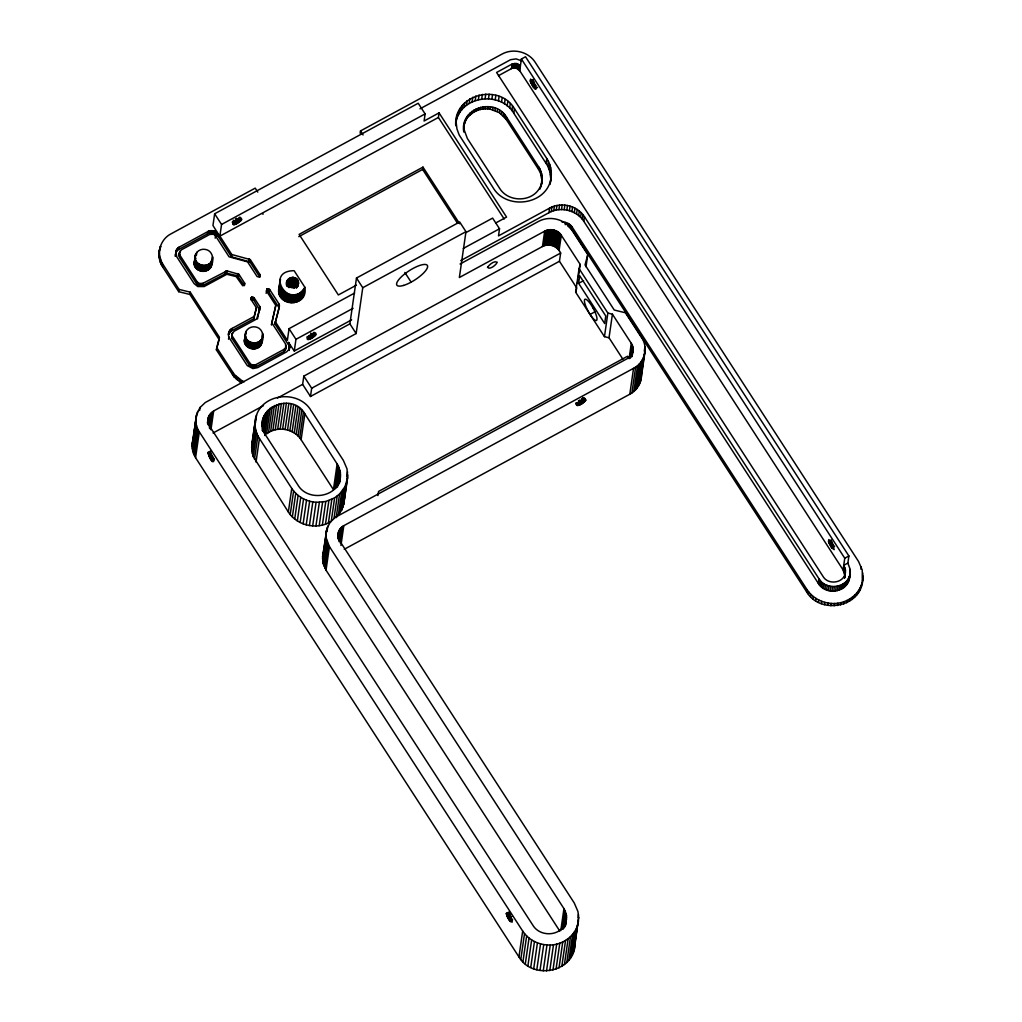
<?xml version="1.0" encoding="UTF-8"?>
<svg xmlns="http://www.w3.org/2000/svg" width="1022" height="1022" viewBox="0 0 1022 1022"><rect width="100%" height="100%" fill="white"/><g stroke="black" fill="none" stroke-linecap="round" stroke-linejoin="round"><path stroke-width="1.5" d="M159.445 250.927L159.56 255.615L161.68 262.373L179.042 289.405L190.245 292.164L219.462 337.286L216.741 347.608L234.319 374.512L241.933 380.733L241.614 383.033L233.987 376.799L216.409 349.894L219.142 339.572L189.913 294.451L178.709 291.692L162.549 266.755C155.523 256.062 159.419 239.723 170.968 233.872L255.206 188.125L257.8 192.123M176.282 250.301L175.401 256.305L176.282 250.301L178.761 247.375L208.552 231.189L214.16 230.921L218.619 234.204L218.286 236.491L231.445 256.816L249.956 261.875L259.844 277.141L260.176 274.854L250.288 259.588L231.777 254.516L219.871 236.133L221.557 224.457L214.646 213.79L418.215 103.248L425.126 113.902L424.104 121.005L439.064 112.88L506.567 217.086L495.683 223M460.079 264.008L538.415 221.48C549.453 215.335 564.783 218.951 571.617 229.656L587.765 254.593L585.044 264.915L614.26 310.036L625.464 312.796L641.624 337.733C648.689 347.812 644.486 362.951 633.538 368.329L343.801 525.678C338.32 528.361 336.225 535.937 339.751 540.97L574.275 903.026L577.941 911.496L578.669 917.526L574.939 943.421C575.463 972.126 532.564 980.647 518.946 956.937L195.572 457.715L192.698 451.187L192.136 444.187L196.799 413.718L200.082 407.471L205.294 402.515L349.882 323.859L356.486 278.035L459.683 221.991L465.968 231.675L459.363 277.511L544.688 231.164C550.206 228.098 557.884 229.899 561.295 235.252L580.177 264.404L578.363 276.988M289.737 346.675L288.626 342.281L289.303 349.728L289.737 346.675L288.804 349.562L286.671 351.811L257.621 367.639L252.894 368.572L247.286 365.62L229.554 338.32C227.267 335.05 228.634 330.132 232.186 328.381L254.146 316.462L256.42 307.826L251.016 299.484L251.706 297.147L254.12 297.798L259.907 306.741L257.531 318.864M559.686 930.889L326.031 570.174L323.169 563.633L322.594 556.645L326.925 528.463L330.208 522.216L335.433 517.26L627.265 358.633C632.733 355.95 634.841 348.374 631.302 343.341L612.421 314.188L607.86 313.064L579.065 268.62L580.177 264.404M641.407 374.818C641.663 382.841 636.834 390.506 629.808 394.224L344.261 549.287M211.247 260.878C215.693 274.688 190.22 274.19 194.653 260.61M212.576 257.518C212.678 268.709 193.72 267.33 195.113 256.356C195.572 251.629 200.695 248.499 205.192 249.394C212.921 250.403 214.326 260.099 211.273 266.065M261.9 340.147C263.152 354.404 238.267 348.987 245.663 336.583M339.585 494.009L334.628 497.842L331.23 521.45C317.382 530.15 297.185 525.883 288.357 512.009L253.252 456.553L251.821 450.625L251.782 444.57L255.692 417.985C261.147 393.087 298.501 389.293 311.02 410.474L343.366 460.398L347.02 468.868L347.595 477.913L343.686 504.498L341.629 510.195L336.187 517.605L339.585 494.009L345.027 486.6L347.595 477.913M251.616 447.598L255.692 417.985M262.807 335.075C262.91 346.254 243.951 344.887 245.344 333.913C245.804 329.173 250.927 326.044 255.423 326.938C262.743 327.883 264.596 336.902 261.76 342.766M340.39 477.07L340.364 472.471L338.346 465.815L304.837 413.833C291.589 389.893 249.483 410.716 265.618 435.129L297.951 485.054C307.877 502.083 338.371 497.535 340.39 477.07L339.508 483.163M347.761 474.898L343.686 504.498M455.761 125.757C453.091 94.446 499.247 82.565 514.436 108.639L546.783 158.563C551.944 166.139 552.161 175.822 549.989 184.471M464.116 125.131L463.809 132.017C459.325 108.025 494.878 97.064 506.554 117.147L540.063 169.115L542.094 175.784L541.392 184.944L542.107 180.383M541.788 182.67L542.235 178.084M550.526 181.367L551.356 173.638M565.818 923.862L566.482 915.508L563.952 908.635L329.429 546.578L326.107 537.725L326.337 530.725M574.275 949.425L578.669 917.526M844.772 576.919L844.568 578.107L845.424 569.918L843.738 565.319L847.864 563.084L848.899 555.981L525.525 56.759L521.399 59.008L519.713 70.697L843.086 569.906L844.836 575.705M460.781 260.584L548.929 212.717C560.516 206.278 576.625 210.059 583.792 221.301L818.315 583.358C825.942 596.631 849.959 591.866 849.678 575.782M849.576 577.481L850.227 569.51L847.864 563.084M862.964 575.999L862.466 581.314L862.223 569.969L858.557 561.5L535.196 62.291C528.361 51.573 513.031 47.97 501.994 54.102L360.472 130.957L360.14 133.243M304.875 287.284C290.12 311.953 263.51 270.958 294.119 270.689L304.875 287.284C308.746 309.117 272.555 306.37 279.504 286.224M287.182 281.395C285.508 288.472 297.721 290.491 298.488 283.298C298.82 274.19 284.065 276.579 286.582 285.521M159.036 255.564L159.368 253.264M159.458 250.901L160.377 246.353M159.228 257.902L159.56 255.615M159.688 260.214L160.007 257.927M160.39 262.475L160.722 260.188M161.348 264.672L161.68 262.373M162.549 266.755L162.881 264.468M175.362 254.785L176.64 249.624M176.308 251.91L177.061 248.985M176.742 251.271L177.573 248.384M177.24 250.684L178.135 247.848M177.802 250.135L178.761 247.375M178.428 249.662L179.438 246.954M179.31 252.843L179.91 255.219L197.182 281.868L199.162 283.49L202.995 283.298L226.961 270.868L238.905 274.318L244.692 283.26L244.36 285.547L237.449 275.825L226.629 273.155L202.663 285.598L198.83 285.79L196.85 284.167L179.578 257.506L179.31 252.843L181.328 249.866L209.702 234.447L213.534 234.255L215.514 235.878L229.069 256.803L247.58 261.875L257.084 276.528L259.486 277.192L260.176 274.854M179.08 256.369L179.412 254.069M179.987 252.919L180.319 250.633M179.578 257.506L179.91 255.219M178.709 291.692L179.042 289.405M194.206 263.191L195.253 255.5M189.913 294.451L190.245 292.164M194.257 264.072L195.509 254.657M195.854 253.839L194.998 259.805L195.956 258.31M194.41 264.941L195.279 258.988M194.678 265.797L195.534 259.844M196.39 255.334L196.824 252.357M195.023 266.614L195.892 260.661M195.483 267.406L196.339 261.44M196.02 268.134L196.876 262.181M196.633 268.812L197.489 262.858M197.323 269.438L198.179 263.472M198.076 269.974L198.945 264.021M197.182 281.868L196.85 284.167L197.744 282.557L197.706 285.112L198.038 282.826M198.894 270.447L199.75 264.481M199.763 270.83L200.619 264.864M200.657 271.124L201.513 265.158M198.83 285.79L199.162 283.49M201.59 271.328L202.445 265.362M200.44 283.809L200.12 286.096L201.436 286.032L201.768 283.746M179.118 249.24L207.492 233.834L207.824 231.547M202.535 271.43L203.391 265.477M207.492 233.834L208.552 231.189M203.48 271.456L204.336 265.49M208.22 233.489L209.306 230.921M204.426 271.367L205.281 265.413M208.973 233.208L210.098 230.729M202.663 285.598L202.995 283.298M209.766 233.016L210.57 232.901L210.902 230.602M205.345 271.2L206.201 265.235M210.57 232.901L211.401 232.85L211.72 230.563M206.24 270.932L207.096 264.979M214.646 213.79L212.959 225.479L217.622 232.965L217.29 235.264L218.286 236.491M211.401 232.85L212.218 232.901L212.55 230.602M207.096 270.575L207.964 264.621M217.29 235.264L213.036 233.016L213.355 230.716M207.913 270.14L208.769 264.174M208.667 269.616L209.523 263.663M213.828 233.208L214.16 230.921M209.344 269.029L210.213 263.063M214.607 233.489L214.939 231.189M209.957 268.364L210.813 262.411M210.481 267.649L211.35 261.683M215.348 233.834L215.68 231.534M210.928 266.87L212.525 256.65M215.182 238.177L215.514 235.878M216.038 234.242L216.37 231.956M216.69 234.728L217.022 232.428M217.814 235.852L218.146 233.565M192.059 446.525L196.799 413.718M192.251 448.862L196.198 415.98M197.22 414.574L197.655 411.521M192.698 451.187L196.428 425.293L195.981 422.98M193.414 453.449L197.144 427.554L196.428 425.293M199.635 410.512L200.082 407.471M194.372 455.633L198.102 429.738L197.144 427.554M195.572 457.715L199.303 431.833L198.102 429.738M225.249 273.321L225.581 271.034M226.629 273.155L226.961 270.868M216.409 349.894L216.741 347.608M207.389 423.019L208.795 416.069L213.662 410.933L356.154 333.542L362.759 287.719L356.486 278.035M231.445 256.816L231.777 254.516M207.888 422.367L208.795 416.069M207.99 424.475L209.344 415.034M208.424 425.063L210.008 414.051M208.973 425.727L210.788 413.131M209.395 428.039L211.656 412.3M210.123 428.87L212.627 411.572M210.941 429.802L213.662 410.933M228.749 332.431L228.417 334.731L231.176 331.09L253.814 318.749L256.42 307.826M228.698 334.015L229.017 331.728M229.043 333.338L229.375 331.039M237.449 275.825L237.781 273.538M228.532 339.227L228.851 336.928M229.477 332.699L229.809 330.4M229.988 332.099L230.308 329.812M230.55 331.562L230.883 329.276M238.573 276.604L238.905 274.318M231.176 331.09L231.509 328.79M231.853 330.668L232.186 328.381M288.293 344.567L274.944 323.948L279.172 307.929L279.287 304.364L269.591 289.392L267.189 288.741L266.499 291.078L275.799 305.437L271.775 322.735L285.534 343.967L285.802 348.63L283.784 351.606L255.398 367.026L251.578 367.205L249.598 365.595L232.326 338.934L232.058 334.271L234.076 331.281L256.663 319.017L260.125 308.018M231.828 337.784L232.364 333.083L231.726 336.57M232.326 338.934L232.058 334.271M248.831 261.095L249.164 258.809M232.569 374.831L232.888 372.545M249.956 261.875L250.288 259.588M233.987 376.799L234.319 374.512M235.622 378.625L235.954 376.326M237.449 380.273L237.781 377.987M244.437 340.748L245.74 332.201M244.488 341.616L246.085 331.396M244.654 342.498L245.51 336.532M251.386 297.338L251.054 299.638L253.788 300.085L259.792 310.305M239.455 381.755L239.787 379.469M244.91 343.341L245.765 337.388M251.208 299.523L251.54 297.236M251.374 299.433L251.706 297.147M245.267 344.171L246.123 338.205M245.714 344.951L246.57 338.997M252.715 299.318L253.047 297.032M246.251 345.679L247.107 339.726M246.864 346.369L247.72 340.403M253.788 300.085L254.12 297.798M247.554 346.982L248.41 341.029M248.308 347.518L249.176 341.565M249.125 347.991L249.981 342.038M253.814 318.749L254.146 316.462M249.994 348.374L250.85 342.421M250.888 348.668L251.744 342.715M251.821 348.872L252.677 342.919M249.598 365.595L249.917 363.295L232.658 336.647M252.766 348.987L253.622 343.022M250.454 366.54L250.773 364.254L249.917 363.295M253.712 349L254.567 343.047M259.575 309.04L259.907 306.741M251.578 367.205L251.91 364.918L250.773 364.254M254.657 348.924L255.513 342.958M252.856 367.524L253.188 365.237L255.73 364.726L284.116 349.32L285.815 347.518L286.032 345.104M255.577 348.745L256.433 342.792M256.471 348.476L257.327 342.523M254.184 367.46L254.504 365.173L253.571 367.537L253.188 365.237L251.91 364.918M257.327 348.119L258.196 342.166M258.144 347.684L259 341.731M255.398 367.026L255.73 364.726M266.167 293.365L266.87 288.932M266.538 291.232L267.023 288.83M258.898 347.161L259.754 341.207M266.691 291.117L267.189 288.741M259.575 346.573L260.444 340.607M260.188 345.909L261.044 339.956M279.172 307.929L268.198 290.912L268.518 288.626M260.725 345.193L261.581 339.24M262.169 336.302L262.59 333.325M261.159 344.427L262.015 338.461M261.504 343.609L262.756 334.194M269.259 291.679L269.591 289.392M253.379 437.109L254.069 432.395M254.516 429.24L254.976 426.097M255.423 422.955L256.56 415.085M251.821 450.625L255.027 423.989M252.357 453.627L255.756 430.019L255.219 427.017M271.775 322.735L271.456 325.034L275.799 305.437M253.252 456.553L256.65 432.958L255.756 430.019M278.623 290.018L280.258 279.21M254.478 459.389L257.876 435.794L256.65 432.958M278.636 291.321L280.501 279.351M278.789 292.611L279.977 284.372M274.944 323.948L279.504 305.629M279.095 293.889L280.296 285.649M279.555 295.141L280.743 286.888M256.024 462.097L259.422 438.489L257.876 435.794M280.156 296.329L281.344 288.076M262.13 424.117L262.782 419.544M278.955 306.651L279.287 304.364M262.117 426.481L263.433 417.334M280.884 297.453L282.072 289.2M262.156 430.441L264.34 415.213M281.74 298.501L282.928 290.261M262.871 431.476L265.503 413.195M282.711 299.472L283.899 291.219M263.817 432.638L266.883 411.317M283.784 300.327L284.972 292.075M264.749 435.474L268.479 409.579M286.773 285.815L287.565 280.309M284.959 301.081L286.147 292.829M287.208 286.211L288.204 279.338M270.281 408.034L266.55 433.916C276.975 425.65 293.966 428.448 301.107 439.728L333.44 489.653L337.171 463.758M287.859 286.76L289.047 278.508M286.198 301.707L287.386 293.455M290.069 277.882L288.689 287.514L291.679 286.939L294.591 287.897L295.984 278.278M268.518 432.562L272.248 406.667M287.514 302.218L288.702 293.966M289.839 287.105L291.219 277.473M288.868 302.589L290.056 294.336M291.066 286.939L292.445 277.307M270.638 431.412L274.369 405.517M291.679 286.939L293.071 277.32M292.305 287.016L293.684 277.396M290.248 302.819L291.436 294.566M283.784 351.606L284.116 349.32M272.887 430.479L276.63 404.584M293.493 287.348L294.885 277.716M284.793 350.84L285.125 348.54M291.653 302.908L292.841 294.668M285.483 349.805L286.134 346.33M354.583 293.071L289.047 328.662L287.374 340.339L275.263 321.662M293.059 302.857L294.247 294.617M275.25 429.777L278.98 403.882M295.741 287.284L296.929 279.032M294.451 302.678L295.639 294.425M296.495 288.217L297.683 279.964M288.689 345.257L289.009 342.958M297.351 287.041L298.22 281.012M288.996 345.96L289.328 343.673L294.272 351.006L351.645 319.848M289.226 346.701L289.558 344.401M298.054 285.151L298.488 282.149M289.379 347.454L289.699 345.155M295.805 302.346L296.993 294.106M298.054 286.301L298.488 283.298M277.665 429.317L281.395 403.435M289.111 350.457L289.763 345.921M297.108 301.886L298.296 293.646M298.347 301.298L299.535 293.046M280.143 429.112L283.873 403.217M299.497 300.583L300.685 292.343M300.57 299.765L301.758 291.513M282.621 429.151L286.352 403.268M301.528 298.833L302.716 290.58M294.272 351.006L295.958 339.317L289.047 328.662M302.371 297.811L303.572 289.558M303.1 296.699L304.288 288.46M285.1 429.444L288.83 403.549M287.527 429.981L291.257 404.086M289.878 430.747L293.621 404.865M292.139 431.757L295.882 405.862M294.285 432.97L298.015 407.088M559.456 261.274L310.484 396.485L302.627 384.374L303.828 376.122L542.478 246.519C549.018 242.814 557.718 246.276 560.656 253.034L559.456 261.274L576.778 288.012L575.667 292.215L604.462 336.66L609.023 337.784L622.871 359.169M296.265 434.401L299.995 408.506M298.079 436.011L301.809 410.129M288.357 512.009L291.755 488.414L259.422 438.489M299.702 437.799L303.432 411.904M290.21 514.551L293.608 490.956L291.755 488.414M301.107 439.728L304.837 413.833M292.343 516.902L295.741 493.294L293.608 490.956M310.484 396.485L311.672 388.232L303.828 376.122M294.719 519.023L298.117 495.415L295.741 493.294M297.338 520.901L300.736 497.292L298.117 495.415M300.149 522.498L303.547 498.902L300.736 497.292M303.125 523.826L306.523 500.218L303.547 498.902M306.23 524.835L309.628 501.24L306.523 500.218M309.423 525.551L312.821 501.943L309.628 501.24M312.668 525.921L316.079 502.326L325.788 501.508L334.628 497.842M315.939 525.972L319.349 502.377M319.196 525.704L322.594 502.109M322.377 525.104L325.788 501.508M325.481 524.184L328.88 500.588M322.518 558.983L326.925 528.463M322.709 561.321L326.107 537.725M327.104 530.993L327.781 526.266M328.432 522.957L331.843 499.362M323.169 563.633L326.567 540.038M323.872 565.894L327.27 542.299M335.05 488.657L338.346 465.815M324.83 568.091L328.241 544.483M336.417 487.762L339.278 467.961M337.541 486.945L339.956 470.197M326.031 570.174L329.429 546.578M338.614 484.658L340.364 472.471M334.053 518.077L337.222 496.053M339.419 482.384L340.518 474.77M338.295 515.331L341.693 491.735M340.109 512.852L343.52 489.257M337.848 536.486L338.499 531.913M341.629 510.195L345.027 486.6M337.835 538.428L338.934 530.814M346.892 476.584L347.569 471.857M338.154 538.913L339.483 529.779M342.83 507.397L346.228 483.802M338.601 539.45L340.147 528.796M338.934 541.583L340.914 527.876M339.815 540.753L341.782 527.045M340.339 543.065L342.753 526.317M340.939 545.467L343.801 525.678M457.613 223.409L422.635 169.422L422.967 167.123L299.114 234.383L338.359 294.962L356.448 285.138M377.948 495.593L378.536 491.467L627.521 356.269L629.092 358.696L631.302 343.341M504.178 219.002L438.4 117.466L439.064 112.88M456.898 116.457L455.71 124.147C458.469 96.145 500.192 89.923 513.785 113.225L547.728 165.96L549.925 171.952L550.692 178.224M457.128 118.015L457.792 113.442M458.38 115.116L459.031 110.529M459.951 112.356L460.615 107.77M461.855 109.776L462.506 105.189M464.039 107.412L464.703 102.826M466.492 105.279L467.156 100.693M463.669 129.717L463.988 127.418M464.18 125.157L465.163 120.647M464.831 122.947L466.07 118.526M465.738 120.813L467.22 116.508M469.187 103.414L469.852 98.84M466.888 118.795L468.6 114.63M468.28 116.917L469.877 115.192L470.209 112.893M472.1 101.842L472.752 97.256M469.877 115.192L471.666 113.634L471.998 111.347M471.666 113.634L473.646 112.267L473.978 109.98M475.179 100.565L475.843 95.979M473.646 112.267L475.767 111.117L476.099 108.83M478.398 99.607L479.05 95.033M475.767 111.117L478.015 110.184L478.347 107.898M481.707 98.993L482.371 94.407M478.015 110.184L480.366 109.495L480.698 107.195M480.366 109.495L482.793 109.035L483.125 106.748M485.092 98.7L485.757 94.113M482.793 109.035L485.258 108.83L485.591 106.531M488.49 98.751L489.155 94.177M485.258 108.83L487.75 108.869L488.082 106.569M541.903 180.383L540.664 173.561L538.556 169.358L506.222 119.433L499.4 112.688L490.215 109.15L490.547 106.863M491.876 99.147L492.54 94.573M492.642 109.686L492.974 107.399M495.197 99.888L495.862 95.302M495.006 110.465L495.338 108.166M498.429 100.948L499.094 96.362M497.267 111.462L497.599 109.175M499.4 112.688L499.732 110.402M501.521 102.315L502.185 97.729M501.393 114.119L501.725 111.82M504.446 103.989L505.111 99.402M503.207 115.729L503.527 113.442M498.506 75.654L511.409 68.653L512.073 64.067L516.94 63.581L520.377 66.111M504.817 117.504L505.149 115.218M507.168 105.943L507.819 101.357M511.409 68.653L512.559 68.167L513.21 63.594M506.222 119.433L506.554 117.147M512.559 68.167L513.785 67.925L514.436 63.338M513.785 67.925L515.05 67.925L515.701 63.338M509.646 108.14L510.297 103.567M519.713 70.697L516.289 68.167L516.94 63.581M517.451 68.64L518.116 64.067M511.856 110.58L512.52 106.007M518.486 69.33L519.15 64.744M519.355 70.199L520.019 65.612M513.785 113.225L514.436 108.639M466.134 232.492L492.617 218.108L499.528 228.775L498.506 235.878L549.593 208.13C561.18 201.692 577.277 205.486 584.456 216.728L818.967 578.771C826.287 591.329 848.745 587.969 850.24 572.895M538.556 169.358L538.888 167.071M539.731 171.415L540.063 169.115M540.664 173.561L540.996 171.274M541.341 175.797L541.673 173.51M539.833 189.274L541.724 182.657M541.762 178.071L542.094 175.784M540.74 187.154L541.072 184.854M546.118 163.15L546.783 158.563M547.728 165.96L548.38 161.374M548.993 168.898L549.657 164.325M549.925 171.952L550.59 167.378M550.488 175.069L551.152 170.495M542.478 246.519L544.688 231.164M543.589 245.983L545.812 230.64M548.929 212.717L549.593 208.13M544.764 245.561L546.974 230.218M545.978 245.267L548.188 229.912M551.267 211.605L551.931 207.019M547.217 245.076L549.44 229.72M548.482 245.012L550.692 229.669M553.72 210.711L554.384 206.137M549.747 245.076L551.957 229.72M550.999 245.254L553.209 229.912M556.275 210.072L556.939 205.499M552.225 245.561L554.435 230.206M553.413 245.983L555.636 230.627M558.881 209.689L559.545 205.103M554.563 246.506L556.773 231.164M555.636 247.145L557.846 231.802M561.538 209.561L562.189 204.975M556.632 247.886L558.842 232.531M557.552 248.716L559.762 233.361M558.37 249.624L560.58 234.268M564.195 209.689L564.847 205.103M559.085 250.607L561.295 235.252M566.827 210.072L567.478 205.486M565.255 224.712L565.588 222.426L561.845 221.876M569.395 210.711L570.059 206.125M565.588 222.426L567.913 223.371L567.58 225.67L572.103 229.758L806.626 591.815C820.219 615.206 862.134 607.323 862.798 579.027M568.666 226.309L568.986 224.01L567.913 223.371M569.663 227.037L569.995 224.751L568.986 224.01M571.898 211.592L572.563 207.006M570.583 227.868L570.902 225.581L569.995 224.751M571.4 228.775L571.72 226.488L570.902 225.581M574.3 212.704L574.952 208.118M572.103 229.758L571.72 226.488M576.549 214.045L577.213 209.459M578.656 215.591L579.321 211.005M580.573 217.328L581.237 212.742M582.297 219.245L582.949 214.658M583.792 221.301L584.456 216.728M575.667 292.215L579.065 268.62M577.456 283.286L577.903 280.143M578.618 283.324L579.704 275.761L605.765 315.99L604.679 323.552L578.618 283.324L583.575 280.641M586.015 266.78L587.765 254.593M604.462 336.66L607.86 313.064M518.946 956.937L522.676 931.042L199.303 431.833M609.023 337.784L612.421 314.188M520.786 959.479L524.516 933.584L522.676 931.042M522.919 961.817L526.649 935.922L524.516 933.584M525.308 963.938L529.038 938.055L526.649 935.922M527.914 965.816L531.644 939.921L529.038 938.055M530.725 967.425L534.455 941.53L531.644 939.921M533.701 968.741L537.431 942.859L534.455 941.53M536.806 969.763L540.536 943.868L537.431 942.859M539.999 970.466L543.73 944.571L540.536 943.868M629.91 358.198L631.903 344.388M630.612 357.764L632.388 345.474M631.417 355.822L632.733 346.611M543.257 970.849L546.987 944.954C561.64 946.321 577.021 935.654 578.516 920.541M631.685 356.563L632.963 347.761M631.954 356.614L633.065 348.936M632.363 354.711L633.027 350.112M546.527 970.9L550.258 945.005M629.808 394.224L633.538 368.329M631.903 392.946L635.633 367.051M549.772 970.619L553.502 944.737M633.832 391.464L637.562 365.582M635.569 389.804L639.299 363.921M552.966 970.031L556.696 944.136M637.115 387.99L640.845 362.095M638.443 386.022L642.174 360.127M560.784 930.659L563.952 908.635M639.542 383.927L643.272 358.045M644.294 351.159L644.946 346.586M640.398 381.743L645.138 348.936M556.057 969.112L559.788 943.217M640.998 379.481L645.061 351.274M562.164 929.126L564.885 910.244M563.122 929.254L565.613 911.956M564.106 927.874L566.15 913.706M564.502 927.503L566.495 919.136M559.021 967.885L562.752 941.99M565.115 924.948L566.482 915.508M565.217 925.817L565.677 922.674M565.511 925.651L566.597 917.322M561.819 966.365L565.549 940.47M564.412 964.576L568.143 938.681M566.776 962.532L570.506 936.637M568.871 960.258L572.601 934.364M570.698 957.78L574.428 931.885M572.218 955.123L575.948 929.228M578.043 917.539L578.478 914.498M573.406 952.325L577.136 926.43M806.626 591.815L806.958 589.528L572.435 227.472M808.479 594.357L808.811 592.057L806.958 589.528M810.612 596.695L810.931 594.408L808.811 592.057M812.988 598.815L813.32 596.529L810.931 594.408M815.607 600.693L815.939 598.407L813.32 596.529M818.315 583.358L818.967 578.771M819.35 584.776L820.002 580.202M820.538 586.091L821.203 581.505M818.418 602.303L818.75 600.016L815.939 598.407M821.88 587.28L822.531 582.693M823.336 588.327L824 583.754M821.394 603.619L821.714 601.332L818.75 600.016M824.907 589.234L825.572 584.648M824.499 604.641L824.818 602.354L821.714 601.332M826.581 589.975L827.232 585.389M828.318 590.537L828.97 585.964M827.692 605.343L828.024 603.057L824.818 602.354M830.107 590.933L830.771 586.347M831.934 591.15L832.585 586.564M830.937 605.727L831.269 603.427C844.887 604.602 859.234 595.698 862.287 582.003L861.955 584.303M833.76 591.176L834.425 586.59M835.574 591.023L836.239 586.436M834.208 605.778L834.54 603.491M837.363 590.69L838.027 586.104M839.1 590.179L839.752 585.593M837.465 605.497L837.797 603.21M843.086 569.906L844.76 558.216L521.399 59.008M840.761 589.49L841.413 584.903M843.699 570.991L844.364 566.405M844.185 572.128L844.849 567.542M842.32 588.634L842.984 584.06M844.542 573.291L845.207 568.717M844.76 574.492L845.424 569.918M840.659 604.896L840.978 602.61M844.453 577.749L845.501 571.119M843.776 587.637L844.428 583.051M845.092 586.487L845.756 581.901M846.28 585.21L846.931 580.637M843.75 603.989L844.083 601.69M847.289 583.83L847.953 579.244M848.145 582.336L848.809 577.762M849.78 572.563L850.227 569.51M848.809 580.777L849.474 576.191M849.295 579.142L850.33 571.209M846.701 602.763L847.034 600.463M849.499 601.243L849.831 598.956M852.093 599.454L852.425 597.155M854.456 597.41L854.788 595.111M856.564 595.123L856.896 592.837M860.997 569.331L861.329 567.044M858.378 592.645L858.71 590.358M859.898 590.001L860.23 587.701M862.772 572.972L862.632 578.286M861.099 587.203L861.431 584.916M159.113 253.213L159.777 248.614M175.81 251.744L176.819 256.892L194.078 283.554L197.757 286.556L204.145 286.556L226.82 274.292L236.197 276.604L242.674 285.713L244.322 285.394L244.692 283.26M192.136 444.187L193.069 439.601M322.594 556.645L323.527 552.059M251.782 444.57L253.162 438.681M463.784 127.418L464.512 122.857M551.19 176.78C548.418 204.783 506.695 211.005 493.115 187.703L459.172 134.968L456.962 128.976L456.195 122.704M845.437 572.333C844.376 583.102 828.318 585.491 823.106 576.536L496.59 72.473L512.073 64.067M178.978 255.142L179.297 253.954M208.373 417.168L207.964 421.805L209.625 426.225L532.999 925.447C539.897 936.791 559.085 936.574 564.962 924.348M208.041 452.452C218.516 458.354 212.627 469.967 208.041 452.452L210.621 451.06M160.045 248.64L160.901 246.455M585.81 400.177C585.108 396.37 577.341 402.029 576.293 404.699C578.669 407.19 583.945 402.566 585.81 400.177L584.239 397.75M540.165 186.988C532.73 202.458 508.419 202.739 499.669 188.367L467.335 138.443L464.141 129.73M241.588 219.704C242.418 215.233 233.757 220.969 232.709 223.039C231.968 227.574 240.4 221.8 241.588 219.704L239.863 217.034M315.734 334.909C317.676 329.953 308.465 335.472 307.367 337.567C305.437 342.485 314.712 336.979 315.734 334.909L314.01 332.239M419.991 108.83L510.566 59.71L516.097 58.893L521.399 60.758M221.557 224.457L425.126 113.902M219.871 236.133L438.4 117.466M530.277 80.968L530.533 79.141L533.267 81.811L535.962 89.195L533.612 87.56L530.546 81.888L530.277 80.968L533.024 79.473M530.546 81.888L533.305 80.393M530.942 82.91L533.688 81.415M531.172 83.459L533.931 81.964M531.721 84.558L534.468 83.063M532.321 85.644L535.068 84.149M532.96 86.653L535.707 85.158M533.612 87.56L536.358 86.065M534.8 88.876L537.559 87.381M298.794 236.67L422.635 169.422M362.759 287.719L465.968 231.675M295.958 339.317L353.127 308.274M463.273 248.461L499.528 228.775M213.061 433.009L263.446 405.645M277.447 398.043L302.627 384.374M311.672 388.232L560.656 253.034M208.041 453.027L210.621 451.635M208.181 453.794L210.762 452.388M208.462 454.713L211.03 453.308M208.846 455.735L211.426 454.343M209.088 456.272L211.669 454.879M209.344 456.821L211.924 455.429M209.919 457.92L212.499 456.527M210.545 458.98L213.125 457.588M211.196 459.951L213.777 458.546M211.835 460.781L214.416 459.389M590.064 314.444L595.008 311.748M828.523 541.417L828.791 539.59L831.512 542.26L834.208 549.644L831.857 548.009L828.804 542.324L828.523 541.417L831.282 539.923M828.804 542.324L831.55 540.83M829.2 543.359L831.946 541.864M829.43 543.896L832.189 542.401M829.966 544.994L832.726 543.5M830.567 546.08L833.326 544.585M831.218 547.102L833.965 545.607M831.857 548.009L834.616 546.514M844.76 558.216L848.899 555.981M506.299 913.476C508.381 910.883 512.214 919.43 512.252 922.112C509.25 922.585 507.078 916.389 506.299 913.476L508.879 912.071M506.439 914.243L509.02 912.838M506.708 915.15L509.288 913.757M507.104 916.185L510.974 914.077M507.346 916.721L509.914 915.316M507.602 917.271L510.182 915.865M508.177 918.369L512.048 916.261M508.803 919.43L511.383 918.024M509.441 920.4L512.022 918.995M510.08 921.231L512.661 919.826M266.857 291.027L268.198 290.912M487.75 108.869L490.215 109.15M312.821 501.943L316.079 502.326M828.024 603.057L831.269 603.427M543.73 944.571L546.987 944.954M212.218 232.901L213.036 233.016M262.462 213.943L263.216 214.083M515.05 67.925L516.289 68.167M241.933 380.733L244.22 381.806M583.792 398.401L585.351 400.828M582.693 397.532L585.057 401.173M583.14 399.117L584.712 401.531M581.531 398.644L583.894 402.272M581.377 400.586L582.949 403.013M579.563 400.075L581.914 403.703M578.503 400.701L580.854 404.329M578.248 402.425L579.806 404.853M577.264 402.821L578.835 405.249M576.382 403.077L577.954 405.504M422.967 167.123L459.645 223.754M575.667 403.166L577.238 405.593M360.472 130.957L363.065 134.955M404.853 272.452L411.125 282.149M349.882 323.859L356.154 333.542M239.301 217.724L241.026 220.382M238.956 218.082L240.681 220.752M313.358 332.955L315.083 335.612M238.139 218.823L239.863 221.493M312.54 333.696L314.278 336.353M236.338 218.223L238.918 222.221M310.739 333.095L313.332 337.094M235.303 218.925L237.896 222.924M310.573 335.127L312.298 337.797M235.111 220.88L236.836 223.55M309.513 335.753L311.237 338.41M308.989 336.021L310.714 338.691M233.195 220.075L235.788 224.074M307.967 336.481L309.692 339.151M233.08 221.8L234.805 224.457M307.034 336.813L308.759 339.47M232.211 222.042L233.936 224.712M344.171 495.466L344.363 498.493M487.532 267.266C489.27 270.345 496.155 265.12 497.241 262.22C494.201 260.342 489.423 264.621 487.532 267.266M592.977 307.941L591.38 305.271A12.098 2.913 61.5 0 0 584.75 303.01A12.098 2.913 61.5 0 0 595.111 320.231A12.098 2.913 61.5 0 0 592.977 307.941M403.524 285.432A18.153 5.404 -32.9 0 0 427.605 266.87A18.153 5.404 -32.9 0 0 405.236 273.526A18.153 5.404 -32.9 0 0 403.524 285.432"/></g></svg>
